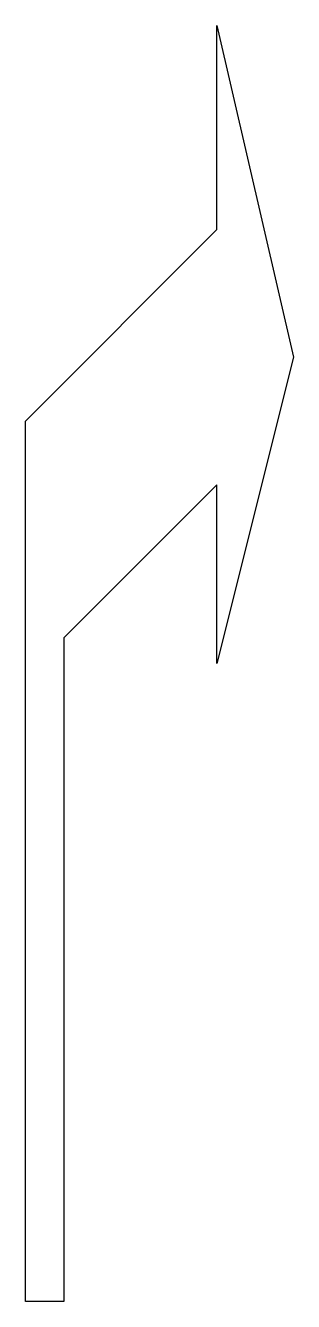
# Model space of a CAD drawing. Header units: millimetres. Extents: x -25.38 to -25.13, y 144.03 to 145.23.
import ezdxf

# ---------------------------------------------------------------- set-up
doc = ezdxf.new("R2010")
doc.units = ezdxf.units.MM

msp = doc.modelspace()

# ---------------------------------------------------------------- linework, layer by layer
msp.add_lwpolyline([(-25.1319, 144.9138), (-25.2039, 144.6258), (-25.2039, 144.7938), (-25.3479, 144.6498), (-25.3479, 144.0258), (-25.3839, 144.0258), (-25.3839, 144.8538), (-25.2039, 145.0338), (-25.2039, 145.2258)], close=True)

doc.saveas('drawing.dxf')
